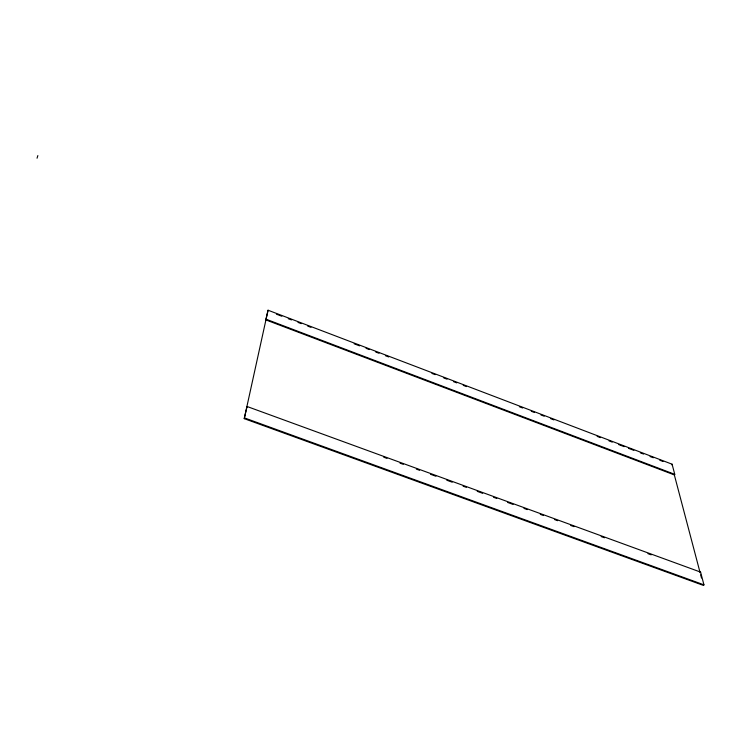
<?xml version="1.0" encoding="UTF-8"?>
<svg xmlns="http://www.w3.org/2000/svg" width="741" height="741" viewBox="0 0 741 741"><rect width="100%" height="100%" fill="white"/><g stroke="black" fill="none" stroke-linecap="round" stroke-linejoin="round"><path stroke-width="1.11" d="M244.234 418.656L247.059 406.494L700.588 572.108L703.95 584.834L703.459 585.427L244.234 418.656L268.057 310.22L672.078 464.19L674.764 474.342L674.338 474.916L700.106 572.691L700.588 572.108M674.338 474.916L265.797 319.88L268.057 310.22M37.05 158.213L37.847 155.573M246.734 407.198L247.059 406.494M671.661 464.764L672.078 464.19M244.567 417.952L703.95 584.834M383.727 457.206L386.987 458.392M400.038 463.162L403.299 464.348M416.34 469.109L419.601 470.303M430.475 474.268L435.912 476.25M446.786 480.224L452.223 482.206M463.097 486.179L466.358 487.365M477.223 491.339L482.66 493.321M493.534 497.285L496.794 498.48M507.668 502.444L513.105 504.436M523.98 508.4L527.24 509.595M540.282 514.356L543.542 515.541M554.416 519.515L557.677 520.701M570.727 525.471L573.988 526.656M601.173 536.577L604.434 537.771M647.921 553.647L651.182 554.833M266.093 319.214L674.764 474.342M276.402 314.175L281.802 316.231M288.277 318.695L291.519 319.927M298.002 322.4L301.235 323.632M307.719 326.105L310.961 327.337M354.152 343.796L359.552 345.852M366.035 348.326L369.277 349.557M375.752 352.021L378.994 353.262M385.477 355.726L388.71 356.958M431.91 373.418L435.152 374.65M443.794 377.947L447.027 379.179M453.511 381.652L456.752 382.884M463.227 385.348L466.469 386.589M519.385 406.744L522.627 407.985M531.269 411.274L534.502 412.505M540.986 414.979L544.227 416.21M550.702 418.674L553.944 419.915M597.144 436.375L600.377 437.607M609.019 440.895L612.261 442.127M618.744 444.6L624.135 446.656M628.461 448.305L633.861 450.361M640.335 452.825L643.577 454.066M650.061 456.53L653.293 457.762M659.777 460.235L663.019 461.467M700.662 574.821L701.505 577.999"/></g></svg>
